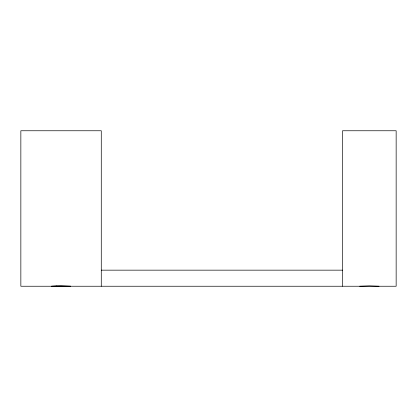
<?xml version="1.0" encoding="UTF-8"?>
<svg xmlns="http://www.w3.org/2000/svg" width="417" height="417" viewBox="0 0 417 417"><rect width="100%" height="100%" fill="white"/><g stroke="black" fill="none" stroke-linecap="round" stroke-linejoin="round"><path stroke-width="0.63" d="M359.678 286.239L369.342 285.9L379.006 286.239M101.274 270.159L342.534 270.159M342.534 286.239L342.534 130.761L396.15 130.761L396.15 286.239L20.85 286.239L20.85 130.761L101.274 130.761L101.274 286.239M56.331 286.036L51.395 286.239L61.059 285.9L70.728 286.239L56.331 286.036"/></g></svg>
